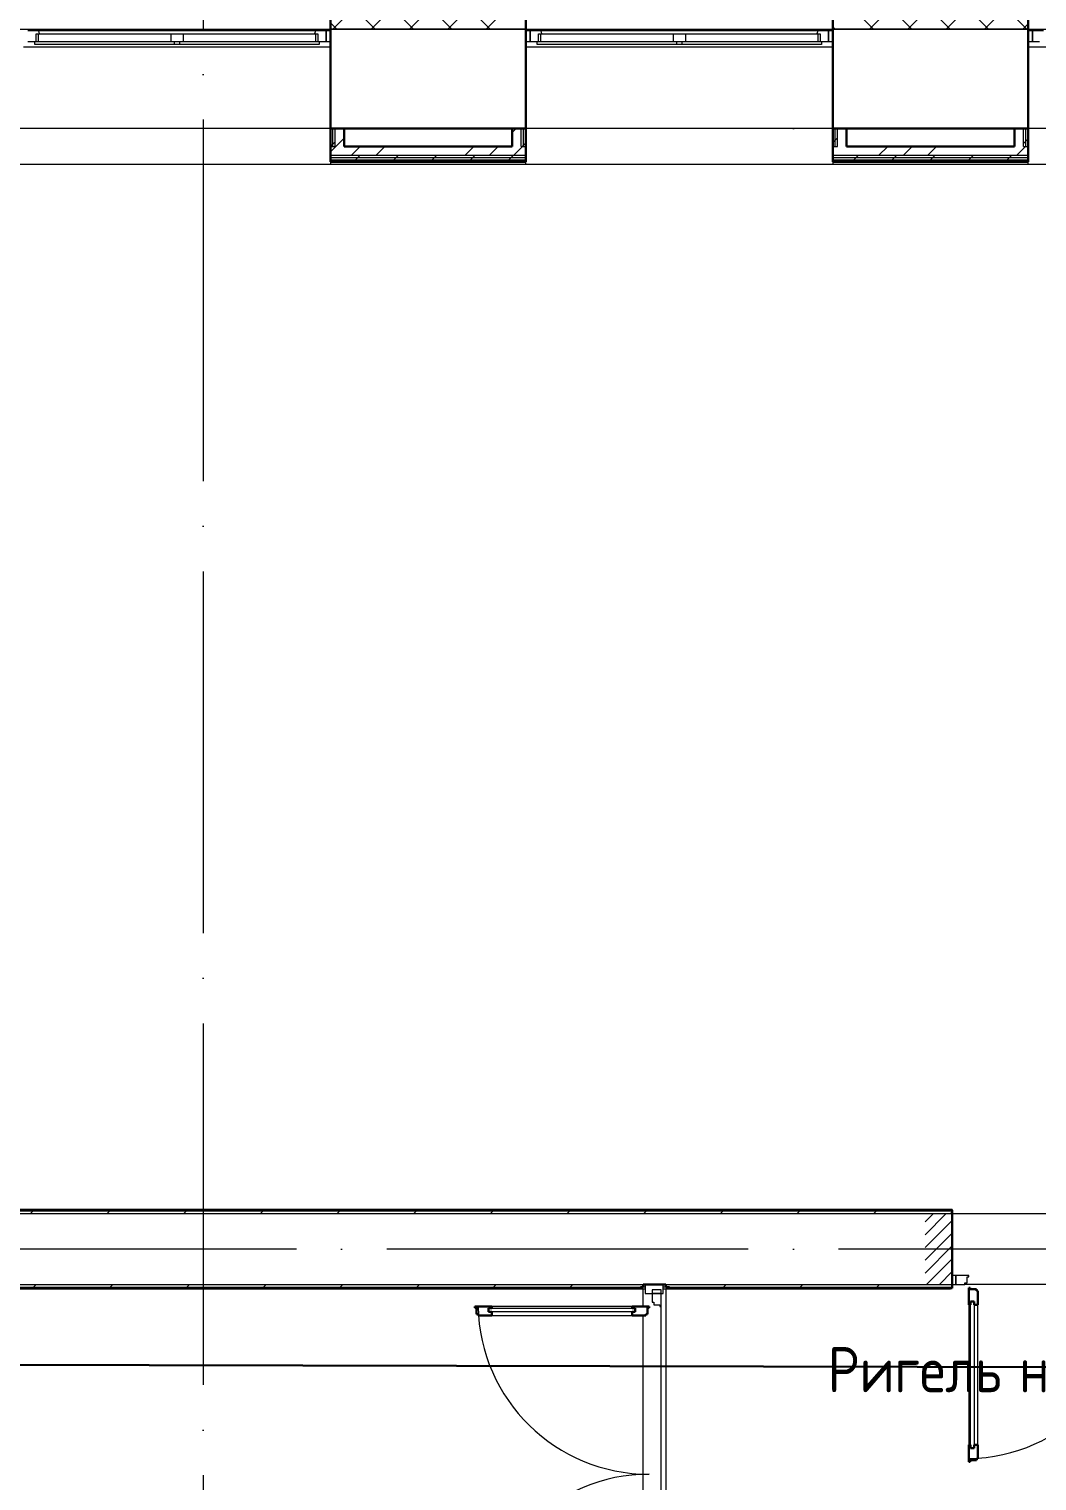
# Model space of a CAD drawing. Header units: millimetres. Extents: x -1073752 to 1436911, y -1379358 to 94781.
# Drawn here: x -887162 to -881584, y -1019038 to -1011006 of the extents above; entities that cross this region are included whole.
import ezdxf

# ---------------------------------------------------------------- set-up
doc = ezdxf.new("R2010")
doc.units = ezdxf.units.MM
doc.linetypes.add('ADSK_Линия сетки', pattern=[25, 20, -2.5, 0, -2.5])
doc.linetypes.add('ADSK_Штриховая_ш2 п1_5', pattern=[4.5, 3, -1.5])
for name, color, linetype, lineweight in [('_ Окна', 7, 'Continuous', 9), ('Аннотация', 7, 'Continuous', 18), ('Витраж', 7, 'Continuous', 9), ('Двери', 252, 'Continuous', 9), ('Ограждение', 252, 'Continuous', 9), ('Окна', 7, 'Continuous', 9), ('Оси', 252, 'Continuous', 9), ('Перекрытие', 252, 'Continuous', 18), ('Стены внутренние', 7, 'Continuous', 18), ('Стены наружные', 7, 'Continuous', 18), ('Стены штриховка', 7, 'Continuous', 9)]:
    doc.layers.add(name, color=color, linetype=linetype, lineweight=lineweight)
doc.layers.add('PDF _АК RS-485', color=30, linetype='Continuous', true_color=0xff7f00)
doc.layers.add('Двери открывание', color=7, linetype='Continuous', lineweight=9, true_color=0xc0c0c0)
doc.styles.add('GOST Common_2', font='', dxfattribs={"width": 0.9, "height": 250})
doc.styles.get('GOST Common_2').set_extended_font_data('GOST type B')

# ---------------------------------------------------------------- blocks, each defined once
blk = doc.blocks.new('2 этаж')
at = {"layer": 'Двери', "lineweight": 18, "true_color": 0x636466}
h = blk.add_hatch(dxfattribs=at)
h.set_pattern_fill('FP_2', color=251, angle=180, style=0, pattern_type=2)
h.set_pattern_definition([(225, (142546.006, -10039.253), (35.3553, -35.3553), [])])
h.paths.add_polyline_path([(143321, -9970.4), (143321, -9844.3), (143171, -9844.3), (143171, -10234.3), (143321, -10234.3)])
h.paths.add_polyline_path([(141671, -10234.3), (141671, -9844.3), (141521, -9844.3), (141521, -10234.3)])
at = {"layer": '_ Окна', "color": 251, "lineweight": 18, "true_color": 0x636466}
for p, q in [((136615.5, -3299.3), (136556, -3299.3)), ((136556, -3357.3), (136594, -3357.3)), ((136602, -3357.3), (136602, -3316.3)), ((136602, -3316.3), (136614, -3316.3)), ((136620, -3316.3), (136615.5, -3299.3)), ((138146.6, -3299.3), (138142, -3316.3)), ((138206, -3299.3), (138146.6, -3299.3)), ((138148, -3316.3), (138160, -3316.3)), ((138160, -3316.3), (138160, -3357.3)), ((138168, -3357.3), (138206, -3357.3)), ((138206, -3357.3), (138206, -3299.3)), ((139395.5, -3299.3), (139336, -3299.3)), ((139336, -3299.3), (139336, -3357.3)), ((139336, -3357.3), (139374, -3357.3)), ((139382, -3357.3), (139382, -3316.3)), ((139382, -3316.3), (139394, -3316.3)), ((139400, -3316.3), (139395.5, -3299.3)), ((140926.6, -3299.3), (140922, -3316.3)), ((140986, -3299.3), (140926.6, -3299.3)), ((140928, -3316.3), (140940, -3316.3)), ((140940, -3316.3), (140940, -3357.3)), ((140948, -3357.3), (140986, -3357.3)), ((140986, -3357.3), (140986, -3299.3)), ((142175.5, -3299.3), (142116, -3299.3)), ((142116, -3299.3), (142116, -3357.3)), ((142116, -3357.3), (142154, -3357.3))]:
    blk.add_line(p, q, dxfattribs=at)
at = {"layer": '_ Окна', "color": 251, "true_color": 0x636466}
for p, q in [((138231, -3299.3), (138206, -3299.3)), ((138206, -3299.3), (138206, -3357.3)), ((138206, -3357.3), (138231, -3357.3)), ((139336, -3299.3), (139311, -3299.3)), ((139311, -3357.3), (139336, -3357.3)), ((139336, -3357.3), (139336, -3299.3)), ((141011, -3299.3), (140986, -3299.3)), ((140986, -3299.3), (140986, -3357.3)), ((140986, -3357.3), (141011, -3357.3)), ((142116, -3299.3), (142091, -3299.3)), ((142091, -3357.3), (142116, -3357.3)), ((142116, -3357.3), (142116, -3299.3))]:
    blk.add_line(p, q, dxfattribs=at)
at = {"layer": 'Витраж', "color": 251, "lineweight": 18, "true_color": 0x636466}
for p, q in [((139971, -10234.3), (139971, -10284.3)), ((140071, -10234.3), (139971, -10234.3)), ((140071, -10284.3), (140071, -10234.3)), ((139971, -10284.3), (140011, -10284.3)), ((140061, -10284.3), (140071, -10284.3))]:
    blk.add_line(p, q, dxfattribs=at)
at = {"layer": 'Двери', "color": 251, "linetype": 'ADSK_Штриховая_ш2 п1_5', "true_color": 0x636466}
for p, q in [((141671, -9844.3), (141521, -9844.3)), ((141671, -10234.3), (141671, -9844.3)), ((141521, -10234.3), (141671, -10234.3))]:
    blk.add_line(p, q, dxfattribs=at)
at = {"layer": 'Двери', "color": 251, "true_color": 0x636466}
for p, q in [((141671, -10184.3), (141671, -10234.3)), ((141691, -10184.3), (141671, -10184.3)), ((141691, -10234.3), (141691, -10184.3)), ((141763, -10184.3), (141691, -10184.3)), ((141691, -10184.3), (141691, -10234.3)), ((141754, -10226.3), (141754, -10192.3)), ((141754, -10192.3), (141763, -10192.3)), ((141763, -10192.3), (141763, -10184.3)), ((140061, -10264.3), (140011, -10264.3)), ((140011, -10264.3), (140011, -10284.3)), ((140061, -10284.3), (140061, -10264.3)), ((141671, -10234.3), (141691, -10234.3)), ((141691, -10234.3), (141740, -10234.3)), ((141740, -10234.3), (141740, -10226.3)), ((141740, -10226.3), (141754, -10226.3)), ((139899, -10356.3), (139123, -10356.3)), ((140011, -10284.3), (140061, -10284.3)), ((140061, -10284.3), (140011, -10284.3)), ((140011, -10284.3), (140011, -10333.3)), ((140011, -10333.3), (140019, -10333.3)), ((140019, -10333.3), (140019, -10347.3)), ((140019, -10347.3), (140053, -10347.3)), ((140053, -10347.3), (140053, -10356.3)), ((140053, -10356.3), (140061, -10356.3)), ((140061, -10356.3), (140061, -10284.3)), ((141763, -10346.3), (141763, -11122.3)), ((141772, -10328.3), (141793, -10328.3)), ((141772, -11140.3), (141772, -10328.3)), ((141793, -10328.3), (141793, -11140.3)), ((141813, -11122.3), (141813, -10346.3)), ((139105, -10365.3), (139917, -10365.3)), ((139105, -10386.3), (139105, -10365.3)), ((139917, -10386.3), (139105, -10386.3)), ((139123, -10406.3), (139899, -10406.3)), ((139917, -10365.3), (139917, -10386.3)), ((141793, -11140.3), (141772, -11140.3))]:
    blk.add_line(p, q, dxfattribs=at)
at = {"layer": 'Двери', "color": 251, "lineweight": 30, "true_color": 0x636466}
for p, q in [((141771, -10252.3), (141763, -10252.3)), ((141763, -10252.3), (141763, -10346.3)), ((141771, -10261.3), (141771, -10252.3)), ((141805, -10261.3), (141771, -10261.3)), ((141805, -10270.3), (141805, -10261.3)), ((141813, -10270.3), (141805, -10270.3)), ((141813, -10346.3), (141813, -10270.3)), ((139123, -10356.3), (139029, -10356.3)), ((139029, -10356.3), (139029, -10364.3)), ((139123, -10365.3), (139123, -10356.3)), ((139993, -10356.3), (139899, -10356.3)), ((139899, -10365.3), (139899, -10356.3)), ((139993, -10364.3), (139993, -10356.3)), ((141772, -10346.3), (141763, -10346.3)), ((141772, -10328.3), (141772, -10346.3)), ((141793, -10328.3), (141772, -10328.3)), ((141793, -10346.3), (141793, -10328.3)), ((141813, -10346.3), (141793, -10346.3)), ((139029, -10364.3), (139038, -10364.3)), ((139038, -10364.3), (139038, -10398.3)), ((139038, -10398.3), (139047, -10398.3)), ((139047, -10398.3), (139047, -10406.3)), ((139047, -10406.3), (139123, -10406.3)), ((139105, -10365.3), (139123, -10365.3)), ((139105, -10386.3), (139105, -10365.3)), ((139123, -10386.3), (139105, -10386.3)), ((139123, -10406.3), (139123, -10386.3)), ((139917, -10365.3), (139899, -10365.3)), ((139899, -10386.3), (139917, -10386.3)), ((139899, -10406.3), (139899, -10386.3)), ((139899, -10406.3), (139975, -10406.3)), ((139917, -10386.3), (139917, -10365.3)), ((139975, -10406.3), (139975, -10398.3)), ((139975, -10398.3), (139984, -10398.3)), ((139984, -10398.3), (139984, -10364.3)), ((139984, -10364.3), (139993, -10364.3)), ((141763, -11122.3), (141763, -11216.3)), ((141772, -11122.3), (141763, -11122.3)), ((141772, -11140.3), (141772, -11122.3)), ((141793, -11140.3), (141772, -11140.3)), ((141793, -11122.3), (141793, -11140.3)), ((141813, -11122.3), (141793, -11122.3)), ((141813, -11198.3), (141813, -11122.3)), ((141763, -11216.3), (141771, -11216.3)), ((141771, -11216.3), (141771, -11207.3)), ((141771, -11207.3), (141805, -11207.3)), ((141805, -11207.3), (141805, -11198.3)), ((141805, -11198.3), (141813, -11198.3))]:
    blk.add_line(p, q, dxfattribs=at)
at = {"layer": 'Двери открывание', "color": 251, "true_color": 0x636466}
for centre, start, end in [((141745, -10252.3), 271.09026, 0), ((139993, -10338.3), 181.09026, 270), ((139993, -12230.3), 90, 178.90974)]:
    blk.add_arc(centre, 946, start, end, dxfattribs=at)
at = {"layer": 'Ограждение', "color": 251, "true_color": 0x636466}
for p, q in [((138231, -3389.3), (136531, -3389.3)), ((141011, -3389.3), (139311, -3389.3)), ((143741, -3389.3), (142091, -3389.3)), ((138231, -3839.3), (136531, -3839.3)), ((141011, -3839.3), (139311, -3839.3)), ((143741, -3839.3), (142091, -3839.3)), ((143461, -4039.3), (136126, -4039.3)), ((138231, -4039.3), (136531, -4039.3)), ((138231, -4024.3), (138231, -4039.3)), ((139311, -4039.3), (139311, -4024.3)), ((141011, -4039.3), (139311, -4039.3)), ((141011, -4024.3), (141011, -4039.3)), ((142091, -4039.3), (142091, -4024.3)), ((143461, -4039.3), (142091, -4039.3)), ((141671, -9819.3), (136131, -9819.3)), ((141671, -9819.3), (141671, -9824.3)), ((134966, -10259.3), (139971, -10259.3)), ((139971, -10249.3), (139961, -10249.3)), ((140086, -10249.3), (140071, -10249.3)), ((140071, -10259.3), (141661, -10259.3)), ((141661, -10254.3), (141661, -10259.3))]:
    blk.add_line(p, q, dxfattribs=at)
at = {"layer": 'Окна', "color": 251, "true_color": 0x636466}
for p, q in [((136594, -3357.3), (137366, -3357.3)), ((136594, -3374.3), (136594, -3357.3)), ((136614, -3316.3), (137346, -3316.3)), ((136614, -3357.3), (136614, -3316.3)), ((138146.6, -3299.3), (136615.5, -3299.3)), ((137346, -3316.3), (137416, -3316.3)), ((137346, -3316.3), (137346, -3357.3)), ((137366, -3357.3), (137396, -3357.3)), ((137366, -3357.3), (137366, -3374.3)), ((137396, -3357.3), (138168, -3357.3)), ((137396, -3374.3), (137396, -3357.3)), ((137416, -3316.3), (138148, -3316.3)), ((137416, -3357.3), (137416, -3316.3)), ((138148, -3316.3), (138148, -3357.3)), ((138168, -3357.3), (138168, -3374.3)), ((139374, -3357.3), (140146, -3357.3)), ((139374, -3374.3), (139374, -3357.3)), ((139394, -3316.3), (140126, -3316.3)), ((139394, -3357.3), (139394, -3316.3)), ((140926.6, -3299.3), (139395.5, -3299.3)), ((140126, -3316.3), (140196, -3316.3)), ((140126, -3316.3), (140126, -3357.3)), ((140146, -3357.3), (140176, -3357.3)), ((140146, -3357.3), (140146, -3374.3)), ((140176, -3357.3), (140948, -3357.3)), ((140176, -3374.3), (140176, -3357.3)), ((140196, -3316.3), (140928, -3316.3)), ((140196, -3357.3), (140196, -3316.3)), ((140928, -3316.3), (140928, -3357.3)), ((140948, -3357.3), (140948, -3374.3)), ((137366, -3374.3), (136594, -3374.3)), ((137396, -3374.3), (137366, -3374.3)), ((138168, -3374.3), (137396, -3374.3)), ((140146, -3374.3), (139374, -3374.3)), ((140176, -3374.3), (140146, -3374.3)), ((140948, -3374.3), (140176, -3374.3))]:
    blk.add_line(p, q, dxfattribs=at)
at = {"layer": 'Оси', "color": 251, "linetype": 'ADSK_Линия сетки', "ltscale": 100, "true_color": 0x636466}
for p, q in [((137526, 33711.4), (137526, -32265.4)), ((170543.3, -3839.3), (93565.9, -3839.3)), ((170543.3, -10039.3), (93565.9, -10039.3))]:
    blk.add_line(p, q, dxfattribs=at)
at = {"layer": 'Перекрытие', "color": 251, "ltscale": 100, "true_color": 0x636466}
for p, q in [((143102, -10234.3), (141740, -10234.3)), ((140058.9, -10356.3), (140058.9, -12212.3))]:
    blk.add_line(p, q, dxfattribs=at)
at = {"layer": 'Стены внутренние', "color": 251, "lineweight": 30, "true_color": 0x636466}
for p, q in [((138231, -3137.3), (138231, -3289.3)), ((139311, -3289.3), (139311, -3137.3)), ((141011, -3137.3), (141011, -3289.3)), ((142091, -3289.3), (142091, -3137.3)), ((138231, -3289.3), (138231, -3839.3)), ((139311, -3839.3), (139311, -3289.3)), ((141011, -3289.3), (141011, -3839.3)), ((142091, -3839.3), (142091, -3289.3)), ((138306, -3839.3), (139236, -3839.3)), ((141086, -3839.3), (142016, -3839.3)), ((141671, -10234.3), (141671, -9844.3)), ((139961, -10234.3), (140086, -10234.3))]:
    blk.add_line(p, q, dxfattribs=at)
at = {"layer": 'Стены внутренние', "color": 251, "linetype": 'Continuous', "lineweight": 9, "true_color": 0x636466}
for p, q in [((138243.9, -3289.3), (138393.9, -3139.3)), ((138477.5, -3289.3), (138327.5, -3139.3)), ((138456.1, -3289.3), (138606.1, -3139.3)), ((138689.6, -3289.3), (138539.6, -3139.3)), ((138668.2, -3289.3), (138818.2, -3139.3)), ((138901.7, -3289.3), (138751.7, -3139.3)), ((138880.3, -3289.3), (139030.3, -3139.3)), ((139113.8, -3289.3), (138963.8, -3139.3)), ((139092.5, -3289.3), (139242.5, -3139.3)), ((141235.2, -3289.3), (141085.2, -3139.3)), ((141213.8, -3289.3), (141363.8, -3139.3)), ((141447.3, -3289.3), (141297.3, -3139.3)), ((141425.9, -3289.3), (141575.9, -3139.3)), ((141659.4, -3289.3), (141509.4, -3139.3)), ((141638, -3289.3), (141788, -3139.3)), ((141871.6, -3289.3), (141721.6, -3139.3)), ((141850.2, -3289.3), (142000.2, -3139.3)), ((142083.7, -3289.3), (141933.7, -3139.3)), ((138265.3, -3289.3), (138231, -3254.9)), ((139304.6, -3289.3), (139311, -3282.8)), ((141023, -3289.3), (141011, -3277.2)), ((142062.3, -3289.3), (142091, -3260.6))]:
    blk.add_line(p, q, dxfattribs=at)
at = {"layer": 'Стены внутренние', "color": 251, "true_color": 0x636466}
for p, q in [((135281, -3289.3), (143741, -3289.3)), ((139311, -3289.3), (138231, -3289.3)), ((142091, -3289.3), (141011, -3289.3)), ((143481, -9844.3), (136121, -9844.3)), ((135486, -10234.3), (139961, -10234.3)), ((140086, -10234.3), (141671, -10234.3)), ((143102, -10234.3), (141740, -10234.3))]:
    blk.add_line(p, q, dxfattribs=at)
at = {"layer": 'Стены наружные', "color": 251, "lineweight": 30, "true_color": 0x636466}
for p, q in [((138231, -3839.3), (138231, -4024.3)), ((138306, -3839.3), (138231, -3839.3)), ((138306, -3939.3), (138306, -3839.3)), ((139236, -3839.3), (139236, -3939.3)), ((139311, -3839.3), (139236, -3839.3)), ((139311, -4024.3), (139311, -3839.3)), ((141011, -3839.3), (141011, -4024.3)), ((141086, -3839.3), (141011, -3839.3)), ((141086, -3939.3), (141086, -3839.3)), ((142016, -3839.3), (142016, -3939.3)), ((142091, -3839.3), (142016, -3839.3)), ((142091, -4024.3), (142091, -3839.3)), ((139236, -3939.3), (138306, -3939.3)), ((142016, -3939.3), (141086, -3939.3)), ((138231, -4024.3), (139311, -4024.3)), ((141011, -4024.3), (142091, -4024.3)), ((141671, -9824.3), (136126, -9824.3)), ((141671, -9844.3), (141671, -9824.3)), ((134966, -10254.3), (139946, -10254.3)), ((139946, -10249.3), (139961, -10249.3)), ((139946, -10254.3), (139946, -10249.3)), ((139961, -10249.3), (139961, -10234.3)), ((140086, -10234.3), (140086, -10249.3)), ((140086, -10249.3), (140106, -10249.3)), ((140106, -10249.3), (140106, -10254.3)), ((140106, -10254.3), (141671, -10254.3)), ((141671, -10254.3), (141671, -10234.3))]:
    blk.add_line(p, q, dxfattribs=at)
at = {"layer": 'Стены наружные', "color": 251, "linetype": 'Continuous', "lineweight": 9, "true_color": 0x636466}
for p, q in [((139236, -3862), (139258.8, -3839.3)), ((138231, -3938.6), (138243.5, -3926.1)), ((138243.5, -3926.1), (138256, -3913.6)), ((138260.5, -3939.3), (138306, -3893.7)), ((139291, -3939.3), (139298.5, -3931.7)), ((139298.5, -3931.7), (139311, -3919.2)), ((141011, -3916.3), (141023.5, -3903.8)), ((141023.5, -3903.8), (141036, -3891.3)), ((142066, -3921.9), (142078.5, -3909.4)), ((142078.5, -3909.4), (142091, -3896.9)), ((138231, -3968.7), (138260.5, -3939.3)), ((138345.4, -3989.3), (138395.4, -3939.3)), ((138367.5, -4014.3), (138380, -4001.8)), ((138380, -4001.8), (138392.5, -3989.3)), ((138480.4, -3989.3), (138530.4, -3939.3)), ((138574.6, -4019.3), (138579.6, -4014.3)), ((138579.6, -4014.3), (138592.1, -4001.8)), ((138592.1, -4001.8), (138604.6, -3989.3)), ((138791.7, -4014.3), (138804.2, -4001.8)), ((138804.2, -4001.8), (138816.7, -3989.3)), ((138973.8, -3989.3), (139023.8, -3939.3)), ((138998.9, -4019.3), (139003.9, -4014.3)), ((139003.9, -4014.3), (139016.4, -4001.8)), ((139016.4, -4001.8), (139028.9, -3989.3)), ((139108.8, -3989.3), (139158.8, -3939.3)), ((139216, -4014.3), (139228.5, -4001.8)), ((139228.5, -4001.8), (139241, -3989.3)), ((139243.7, -3989.3), (139293.7, -3939.3)), ((141120.2, -4019.3), (141125.2, -4014.3)), ((141125.2, -4014.3), (141137.7, -4001.8)), ((141137.7, -4001.8), (141150.2, -3989.3)), ((141263.8, -3989.3), (141313.8, -3939.3)), ((141337.3, -4014.3), (141349.8, -4001.8)), ((141349.8, -4001.8), (141362.3, -3989.3)), ((141398.7, -3989.3), (141448.7, -3939.3)), ((141533.7, -3989.3), (141583.7, -3939.3)), ((141544.4, -4019.3), (141549.4, -4014.3)), ((141549.4, -4014.3), (141561.9, -4001.8)), ((141561.9, -4001.8), (141574.4, -3989.3)), ((141761.6, -4014.3), (141774.1, -4001.8)), ((141774.1, -4001.8), (141786.6, -3989.3)), ((141968.7, -4019.3), (141973.7, -4014.3)), ((141973.7, -4014.3), (141986.2, -4001.8)), ((141986.2, -4001.8), (141998.7, -3989.3)), ((142027.1, -3989.3), (142077.1, -3939.3)), ((138286.7, -4024.3), (138291.7, -4019.3)), ((138357.5, -4024.3), (138362.5, -4019.3)), ((138428.2, -4024.3), (138433.2, -4019.3)), ((138498.9, -4024.3), (138503.9, -4019.3)), ((138569.6, -4024.3), (138574.6, -4019.3)), ((138640.3, -4024.3), (138645.3, -4019.3)), ((138711, -4024.3), (138716, -4019.3)), ((138781.7, -4024.3), (138786.7, -4019.3)), ((138852.4, -4024.3), (138857.4, -4019.3)), ((138923.1, -4024.3), (138928.1, -4019.3)), ((138993.9, -4024.3), (138998.9, -4019.3)), ((139064.6, -4024.3), (139069.6, -4019.3)), ((139135.3, -4024.3), (139140.3, -4019.3)), ((139206, -4024.3), (139211, -4019.3)), ((139276.7, -4024.3), (139281.7, -4019.3)), ((141044.5, -4024.3), (141049.5, -4019.3)), ((141115.2, -4024.3), (141120.2, -4019.3)), ((141185.9, -4024.3), (141190.9, -4019.3)), ((141256.6, -4024.3), (141261.6, -4019.3)), ((141327.3, -4024.3), (141332.3, -4019.3)), ((141398, -4024.3), (141403, -4019.3)), ((141468.7, -4024.3), (141473.7, -4019.3)), ((141539.4, -4024.3), (141544.4, -4019.3)), ((141610.1, -4024.3), (141615.1, -4019.3)), ((141680.9, -4024.3), (141685.9, -4019.3)), ((141751.6, -4024.3), (141756.6, -4019.3)), ((141822.3, -4024.3), (141827.3, -4019.3)), ((141893, -4024.3), (141898, -4019.3)), ((141963.7, -4024.3), (141968.7, -4019.3)), ((142034.4, -4024.3), (142039.4, -4019.3)), ((136568, -9844.3), (136583, -9829.3)), ((136583, -9829.3), (136588, -9824.3)), ((136653.7, -9829.3), (136658.7, -9824.3)), ((136724.4, -9829.3), (136729.4, -9824.3)), ((136795.1, -9829.3), (136800.1, -9824.3)), ((136865.8, -9829.3), (136870.8, -9824.3)), ((136936.5, -9829.3), (136941.5, -9824.3)), ((136992.2, -9844.3), (137007.2, -9829.3)), ((137007.2, -9829.3), (137012.2, -9824.3)), ((137077.9, -9829.3), (137082.9, -9824.3)), ((137148.7, -9829.3), (137153.7, -9824.3)), ((137219.4, -9829.3), (137224.4, -9824.3)), ((137290.1, -9829.3), (137295.1, -9824.3)), ((137360.8, -9829.3), (137365.8, -9824.3)), ((137416.5, -9844.3), (137431.5, -9829.3)), ((137431.5, -9829.3), (137436.5, -9824.3)), ((137502.2, -9829.3), (137507.2, -9824.3)), ((137572.9, -9829.3), (137577.9, -9824.3)), ((137643.6, -9829.3), (137648.6, -9824.3)), ((137714.3, -9829.3), (137719.3, -9824.3)), ((137785, -9829.3), (137790, -9824.3)), ((137840.8, -9844.3), (137855.8, -9829.3)), ((137855.8, -9829.3), (137860.8, -9824.3)), ((137926.5, -9829.3), (137931.5, -9824.3)), ((137997.2, -9829.3), (138002.2, -9824.3)), ((138067.9, -9829.3), (138072.9, -9824.3)), ((138138.6, -9829.3), (138143.6, -9824.3)), ((138209.3, -9829.3), (138214.3, -9824.3)), ((138265, -9844.3), (138280, -9829.3)), ((138280, -9829.3), (138285, -9824.3)), ((138350.7, -9829.3), (138355.7, -9824.3)), ((138421.4, -9829.3), (138426.4, -9824.3)), ((138492.2, -9829.3), (138497.2, -9824.3)), ((138562.9, -9829.3), (138567.9, -9824.3)), ((138633.6, -9829.3), (138638.6, -9824.3)), ((138689.3, -9844.3), (138704.3, -9829.3)), ((138704.3, -9829.3), (138709.3, -9824.3)), ((138775, -9829.3), (138780, -9824.3)), ((138845.7, -9829.3), (138850.7, -9824.3)), ((138916.4, -9829.3), (138921.4, -9824.3)), ((138987.1, -9829.3), (138992.1, -9824.3)), ((139057.8, -9829.3), (139062.8, -9824.3)), ((139113.6, -9844.3), (139128.6, -9829.3)), ((139128.6, -9829.3), (139133.6, -9824.3)), ((139199.3, -9829.3), (139204.3, -9824.3)), ((139270, -9829.3), (139275, -9824.3)), ((139340.7, -9829.3), (139345.7, -9824.3)), ((139411.4, -9829.3), (139416.4, -9824.3)), ((139482.1, -9829.3), (139487.1, -9824.3)), ((139537.8, -9844.3), (139552.8, -9829.3)), ((139552.8, -9829.3), (139557.8, -9824.3)), ((139623.5, -9829.3), (139628.5, -9824.3)), ((139694.2, -9829.3), (139699.2, -9824.3)), ((139764.9, -9829.3), (139769.9, -9824.3)), ((139835.7, -9829.3), (139840.7, -9824.3)), ((139906.4, -9829.3), (139911.4, -9824.3)), ((139962.1, -9844.3), (139977.1, -9829.3)), ((139977.1, -9829.3), (139982.1, -9824.3)), ((140047.8, -9829.3), (140052.8, -9824.3)), ((140118.5, -9829.3), (140123.5, -9824.3)), ((140189.2, -9829.3), (140194.2, -9824.3)), ((140259.9, -9829.3), (140264.9, -9824.3)), ((140330.6, -9829.3), (140335.6, -9824.3)), ((140386.3, -9844.3), (140401.3, -9829.3)), ((140401.3, -9829.3), (140406.3, -9824.3)), ((140472.1, -9829.3), (140477.1, -9824.3)), ((140542.8, -9829.3), (140547.8, -9824.3)), ((140613.5, -9829.3), (140618.5, -9824.3)), ((140684.2, -9829.3), (140689.2, -9824.3)), ((140754.9, -9829.3), (140759.9, -9824.3)), ((140810.6, -9844.3), (140825.6, -9829.3)), ((140825.6, -9829.3), (140830.6, -9824.3)), ((140896.3, -9829.3), (140901.3, -9824.3)), ((140967, -9829.3), (140972, -9824.3)), ((141037.7, -9829.3), (141042.7, -9824.3)), ((141108.4, -9829.3), (141113.4, -9824.3)), ((141179.2, -9829.3), (141184.2, -9824.3)), ((141234.9, -9844.3), (141249.9, -9829.3)), ((141249.9, -9829.3), (141254.9, -9824.3)), ((141320.6, -9829.3), (141325.6, -9824.3)), ((141391.3, -9829.3), (141396.3, -9824.3)), ((141462, -9829.3), (141467, -9824.3)), ((141532.7, -9829.3), (141537.7, -9824.3)), ((141603.4, -9829.3), (141608.4, -9824.3)), ((141659.1, -9844.3), (141671, -9832.4)), ((136582.2, -10254.3), (136587.2, -10249.3)), ((136587.2, -10249.3), (136602.2, -10234.3)), ((136652.9, -10254.3), (136657.9, -10249.3)), ((136723.7, -10254.3), (136728.7, -10249.3)), ((136794.4, -10254.3), (136799.4, -10249.3)), ((136865.1, -10254.3), (136870.1, -10249.3)), ((136935.8, -10254.3), (136940.8, -10249.3)), ((137006.5, -10254.3), (137011.5, -10249.3)), ((137011.5, -10249.3), (137026.5, -10234.3)), ((137077.2, -10254.3), (137082.2, -10249.3)), ((137147.9, -10254.3), (137152.9, -10249.3)), ((137218.6, -10254.3), (137223.6, -10249.3)), ((137289.3, -10254.3), (137294.3, -10249.3)), ((137360, -10254.3), (137365, -10249.3)), ((137430.8, -10254.3), (137435.8, -10249.3)), ((137435.8, -10249.3), (137450.8, -10234.3)), ((137501.5, -10254.3), (137506.5, -10249.3)), ((137572.2, -10254.3), (137577.2, -10249.3)), ((137642.9, -10254.3), (137647.9, -10249.3)), ((137713.6, -10254.3), (137718.6, -10249.3)), ((137784.3, -10254.3), (137789.3, -10249.3)), ((137855, -10254.3), (137860, -10249.3)), ((137860, -10249.3), (137875, -10234.3)), ((137925.7, -10254.3), (137930.7, -10249.3)), ((137996.4, -10254.3), (138001.4, -10249.3)), ((138067.2, -10254.3), (138072.2, -10249.3)), ((138137.9, -10254.3), (138142.9, -10249.3)), ((138208.6, -10254.3), (138213.6, -10249.3)), ((138279.3, -10254.3), (138284.3, -10249.3)), ((138284.3, -10249.3), (138299.3, -10234.3)), ((138350, -10254.3), (138355, -10249.3)), ((138420.7, -10254.3), (138425.7, -10249.3)), ((138491.4, -10254.3), (138496.4, -10249.3)), ((138562.1, -10254.3), (138567.1, -10249.3)), ((138632.8, -10254.3), (138637.8, -10249.3)), ((138703.6, -10254.3), (138708.6, -10249.3)), ((138708.6, -10249.3), (138723.6, -10234.3)), ((138774.3, -10254.3), (138779.3, -10249.3)), ((138845, -10254.3), (138850, -10249.3)), ((138915.7, -10254.3), (138920.7, -10249.3)), ((138986.4, -10254.3), (138991.4, -10249.3)), ((139057.1, -10254.3), (139062.1, -10249.3)), ((139127.8, -10254.3), (139132.8, -10249.3)), ((139132.8, -10249.3), (139147.8, -10234.3)), ((139198.5, -10254.3), (139203.5, -10249.3)), ((139269.2, -10254.3), (139274.2, -10249.3)), ((139339.9, -10254.3), (139344.9, -10249.3)), ((139410.7, -10254.3), (139415.7, -10249.3)), ((139481.4, -10254.3), (139486.4, -10249.3)), ((139552.1, -10254.3), (139557.1, -10249.3)), ((139557.1, -10249.3), (139572.1, -10234.3)), ((139622.8, -10254.3), (139627.8, -10249.3)), ((139693.5, -10254.3), (139698.5, -10249.3)), ((139764.2, -10254.3), (139769.2, -10249.3)), ((139834.9, -10254.3), (139839.9, -10249.3)), ((139905.6, -10254.3), (139910.6, -10249.3)), ((140117.8, -10254.3), (140122.8, -10249.3)), ((140188.5, -10254.3), (140193.5, -10249.3)), ((140259.2, -10254.3), (140264.2, -10249.3)), ((140329.9, -10254.3), (140334.9, -10249.3)), ((140400.6, -10254.3), (140405.6, -10249.3)), ((140405.6, -10249.3), (140420.6, -10234.3)), ((140471.3, -10254.3), (140476.3, -10249.3)), ((140542, -10254.3), (140547, -10249.3)), ((140612.7, -10254.3), (140617.7, -10249.3)), ((140683.4, -10254.3), (140688.4, -10249.3)), ((140754.2, -10254.3), (140759.2, -10249.3)), ((140824.9, -10254.3), (140829.9, -10249.3)), ((140829.9, -10249.3), (140844.9, -10234.3)), ((140895.6, -10254.3), (140900.6, -10249.3)), ((140966.3, -10254.3), (140971.3, -10249.3)), ((141037, -10254.3), (141042, -10249.3)), ((141107.7, -10254.3), (141112.7, -10249.3)), ((141178.4, -10254.3), (141183.4, -10249.3)), ((141249.1, -10254.3), (141254.1, -10249.3)), ((141254.1, -10249.3), (141269.1, -10234.3)), ((141319.8, -10254.3), (141324.8, -10249.3)), ((141390.6, -10254.3), (141395.6, -10249.3)), ((141461.3, -10254.3), (141466.3, -10249.3)), ((141532, -10254.3), (141537, -10249.3)), ((141602.7, -10254.3), (141607.7, -10249.3))]:
    blk.add_line(p, q, dxfattribs=at)
at = {"layer": 'Стены наружные', "color": 251, "true_color": 0x636466}
for p, q in [((139961, -10356.3), (139961, -10259.3)), ((140086, -10259.3), (140086, -12314.3)), ((139961, -12162.3), (139961, -10406.3))]:
    blk.add_line(p, q, dxfattribs=at)
at = {"layer": 'Стены штриховка', "color": 251, "true_color": 0x636466}
for p, q in [((138243.5, -3939.3), (138243.5, -3839.3)), ((138256, -3939.3), (138256, -3839.3)), ((139286, -3939.3), (139286, -3839.3)), ((139298.5, -3939.3), (139298.5, -3839.3)), ((141023.5, -3939.3), (141023.5, -3839.3)), ((141036, -3939.3), (141036, -3839.3)), ((142066, -3939.3), (142066, -3839.3)), ((142078.5, -3939.3), (142078.5, -3839.3)), ((138231, -3939.3), (138256, -3939.3)), ((139311, -3989.3), (138231, -3989.3)), ((139311, -4001.8), (138231, -4001.8)), ((139311, -4014.3), (138231, -4014.3)), ((138231, -4014.3), (139311, -4014.3)), ((139286, -3939.3), (139311, -3939.3)), ((141011, -3939.3), (141036, -3939.3)), ((142091, -3989.3), (141011, -3989.3)), ((142091, -4001.8), (141011, -4001.8)), ((142091, -4014.3), (141011, -4014.3)), ((141011, -4014.3), (142091, -4014.3)), ((142066, -3939.3), (142091, -3939.3)), ((138231, -4019.3), (139311, -4019.3)), ((141011, -4019.3), (142091, -4019.3)), ((141671, -9829.3), (136121, -9829.3)), ((134966, -10249.3), (139946, -10249.3)), ((140106, -10249.3), (141671, -10249.3))]:
    blk.add_line(p, q, dxfattribs=at)
at = {"layer": 'Аннотация', "color": 251, "true_color": 0x636466, "style": 'GOST Common_2', "width": 0.9}
for s, p in [('Ригель', (140982.3, -10831)), ('на', (142041.9, -10831))]:
    blk.add_text(s, height=250, dxfattribs=at).set_placement(p)

msp = doc.modelspace()

# ---------------------------------------------------------------- linework, layer by layer
at = {"layer": 'PDF _АК RS-485', "linetype": 'ByBlock', "lineweight": 30, "ltscale": 100}
msp.add_line((-899549.9, -1018368.9), (-879344.1, -1018413.4), dxfattribs=at)

# ---------------------------------------------------------------- block references
msp.add_blockref('2 этаж', (-1023723.7, -1007716.5))

doc.saveas('drawing.dxf')
